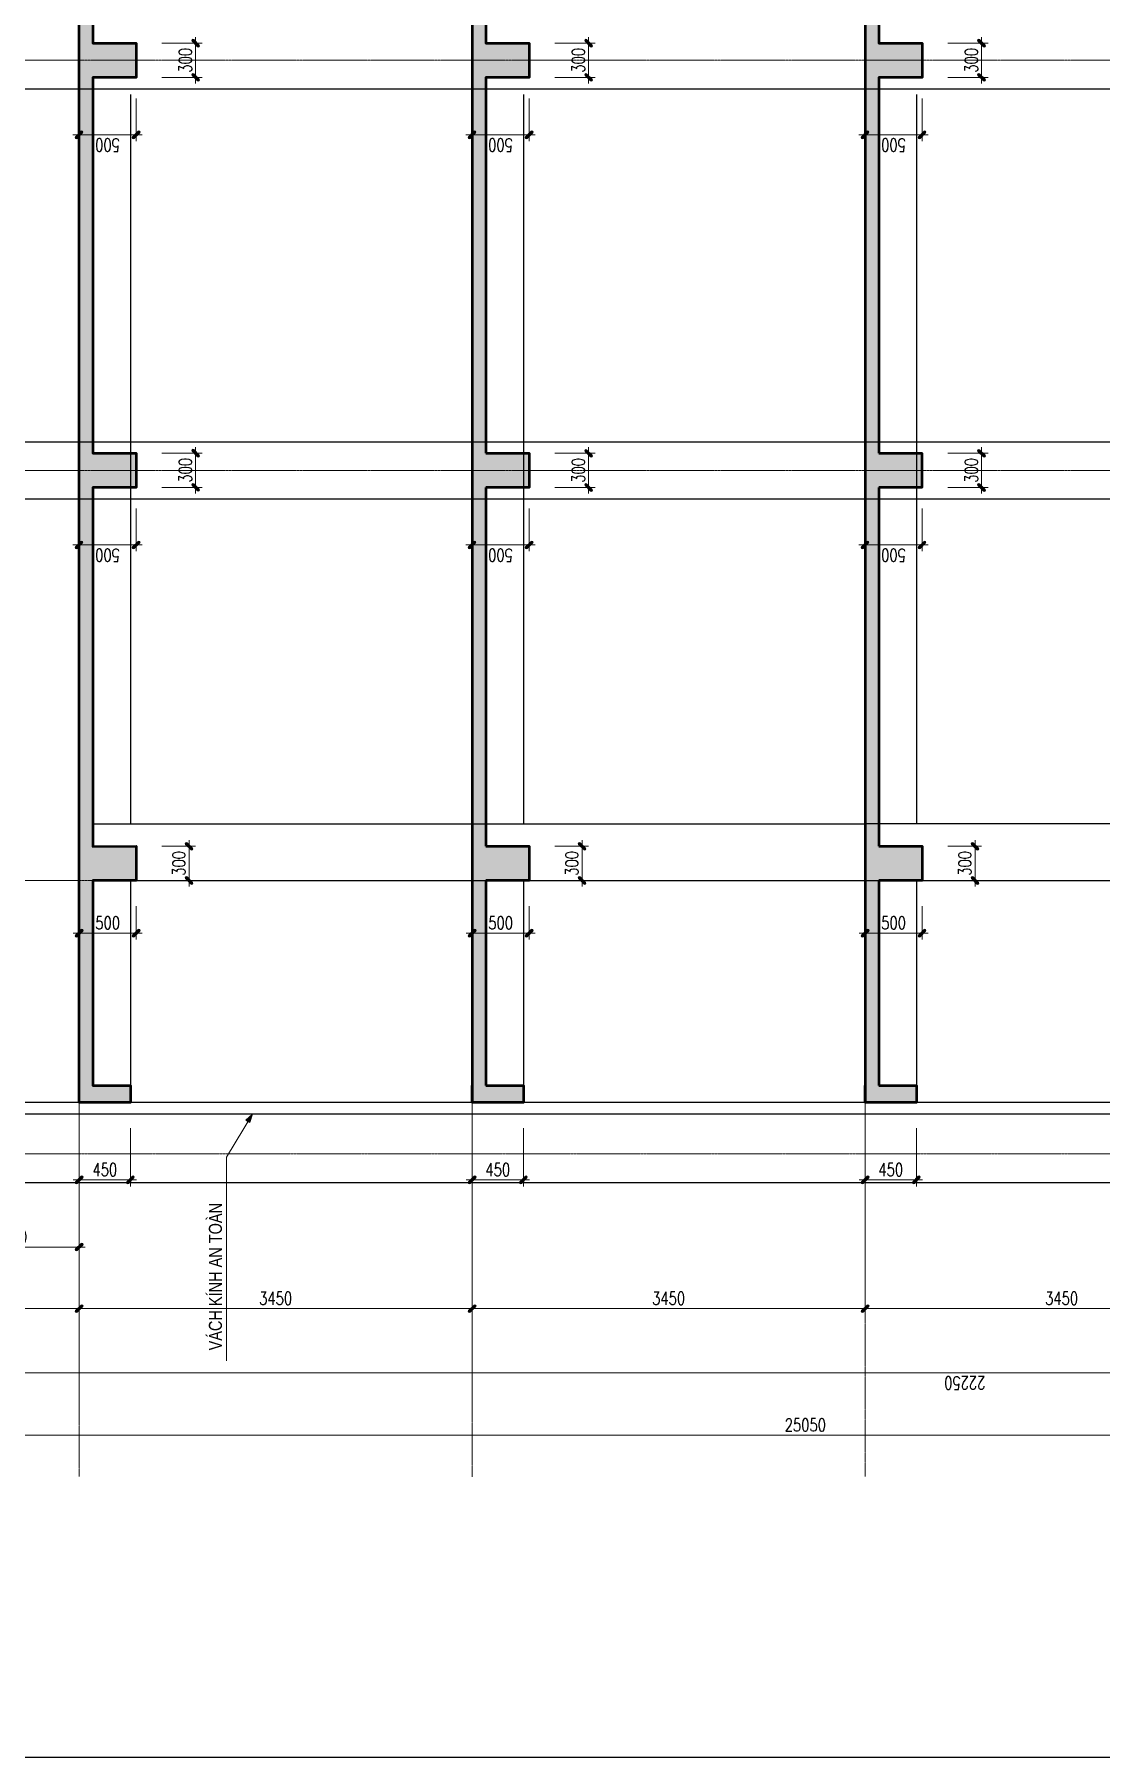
# Model space of a CAD drawing. Extents: x -165145 to 691808, y -202842 to 311040.
# Drawn here: x 54388 to 63747, y 28930 to 44057 of the extents above; entities that cross this region are included whole.
import ezdxf

# ---------------------------------------------------------------- set-up
doc = ezdxf.new("R2010")
doc.units = 0
doc.header["$LTSCALE"] = 10
doc.header["$MEASUREMENT"] = 0
for name, pattern in [('ACAD_ISO04W100', [30, 24, -3, 0, -3]), ('HIDDEN', [2.3807, 1.587, -0.7937]), ('TIM', [26.01, 10, -3, 0.01, -3, 10])]:
    doc.linetypes.add(name, pattern=pattern)
doc.layers.get('Defpoints').update_dxf_attribs({"color": 5, "linetype": 'CONTINUOUS'})
for name, color, linetype, lineweight in [('ARROWS', 1, 'CONTINUOUS', 0), ('DIM', 8, 'CONTINUOUS', 13), ('GE_KC_NETKHUAT', 9, 'HIDDEN', 20), ('netchia', 2, 'CONTINUOUS', 20), ('TEXT', 4, 'CONTINUOUS', 20), ('THAY', 147, 'CONTINUOUS', 25), ('TIM TRUC', 8, 'ACAD_ISO04W100', 5), ('TRUC', 251, 'TIM', 5), ('wall', 7, 'CONTINUOUS', 50)]:
    doc.layers.add(name, color=color, linetype=linetype, lineweight=lineweight)
doc.layers.add('KCS_BORDER', color=3, linetype='CONTINUOUS')
doc.styles.add('ROMANS', font='romans', dxfattribs={"width": 0.75, "bigfont": 'vns'})
doc.styles.add('VNCC-Arial', font='arial.ttf', dxfattribs={"width": 0.8})
doc.dimstyles.new('fit0.75', dxfattribs={"dimscale": 0.5625, "dimtxt": 200, "dimasz": 75, "dimexe": 100, "dimexo": 400, "dimgap": 0.03, "dimtad": 0, "dimdec": 0, "dimdsep": 46, "dimtxsty": 'ROMANS', "dimblk": 'alex', "dimcen": 150, "dimclrd": 8, "dimclre": 8, "dimclrt": 7, "dimaunit": 1, "dimadec": 0, "dimazin": 0, "dimtfac": 0.072, "dimtdec": 0, "dimtix": 1, "dimtmove": 2, "dimatfit": 3, "dimldrblk": 'a-01', "dimfxl": 100, "dimtvp": 0.8, "dimtolj": 1, "dimarcsym": 0})

# ---------------------------------------------------------------- blocks, each defined once
blk = doc.blocks.new('alex')
at = {"layer": 'ARROWS'}
h = blk.add_hatch(color=1, dxfattribs=at)
edge = h.paths.add_edge_path()
edge.add_line((0.4, 0.74), (-0.74, -0.4))
edge.add_ellipse((-0.57, -0.57), major_axis=(0.17, 0.17), ratio=1, start_angle=90, end_angle=270)
edge.add_line((-0.4, -0.74), (0.74, 0.4))
edge.add_ellipse((0.57, 0.57), major_axis=(0.17, 0.17), ratio=1, start_angle=270, end_angle=450)
blk.add_lwpolyline([(0.4, 0.74), (-0.74, -0.4, 1), (-0.4, -0.74), (0.74, 0.4, 1)], format="xyb", close=True, dxfattribs=at)
at = {"layer": 'netchia', "color": 2}
for p, q in [((1.27, 0), (-1.27, 0)), ((0, -1.27), (0, 1.27))]:
    blk.add_line(p, q, dxfattribs=at)
blk = doc.blocks.new('*D2744')
at = {"layer": 'Defpoints', "color": 0, "ltscale": 0.05, "transparency": 16777216}
for p in [(54723, 52039), (53811, 48589), (55212, 48589)]:
    blk.add_point(p, dxfattribs=at)
at = {"layer": 'DIM', "color": 8, "lineweight": -2, "ltscale": 0.05, "transparency": 16777216}
for p, q in [((54498, 52039), (53754, 52039)), ((53811, 51997), (53811, 48631)), ((54987, 48589), (53755, 48589))]:
    blk.add_line(p, q, dxfattribs=at)
at = {"layer": 'DIM', "color": 8, "lineweight": -2, "ltscale": 0.05, "transparency": 16777216, "xscale": 42.1875, "yscale": 42.1875, "zscale": 42.1875}
for p, rotation in [((53811, 52039), 90.00043988019083), ((53811, 48589), 270.0004398801908)]:
    blk.add_blockref('alex', p, dxfattribs=dict(at, rotation=rotation))
at = {"layer": 'DIM', "color": 7, "ltscale": 0.05, "transparency": 16777216, "insert": (53901, 50314), "char_height": 112.5, "attachment_point": 5, "rotation": 270.0004, "style": 'ROMANS'}
blk.add_mtext('\\A1;3450', dxfattribs=at)
blk = doc.blocks.new('a-01')
at = {"layer": 'ARROWS'}
blk.add_hatch(color=256, dxfattribs=at).paths.add_polyline_path([(-1.8, 0.49), (-1.8, -0.49), (0, 0)])
at = {"layer": 'netchia'}
blk.add_lwpolyline([(-1.8, 0.49), (-1.8, -0.49), (0, 0), (0, 0)], close=True, dxfattribs=at)
blk = doc.blocks.new('*D2745')
at = {"layer": 'Defpoints', "color": 0, "ltscale": 0.05, "transparency": 16777216}
for p in [(54723, 55489), (53811, 52039), (55212, 52039)]:
    blk.add_point(p, dxfattribs=at)
at = {"layer": 'DIM', "color": 8, "lineweight": -2, "ltscale": 0.05, "transparency": 16777216}
for p, q in [((54498, 55489), (53754, 55489)), ((53811, 55447), (53811, 52081)), ((54987, 52039), (53754, 52039))]:
    blk.add_line(p, q, dxfattribs=at)
at = {"layer": 'DIM', "color": 8, "lineweight": -2, "ltscale": 0.05, "transparency": 16777216, "xscale": 42.1875, "yscale": 42.1875, "zscale": 42.1875}
for p, rotation in [((53811, 55489), 90.00043988019083), ((53811, 52039), 270.0004398801908)]:
    blk.add_blockref('alex', p, dxfattribs=dict(at, rotation=rotation))
at = {"layer": 'DIM', "color": 7, "ltscale": 0.05, "transparency": 16777216, "insert": (53901, 53764), "char_height": 112.5, "attachment_point": 5, "rotation": 270.0004, "style": 'ROMANS'}
blk.add_mtext('\\A1;3450', dxfattribs=at)
blk = doc.blocks.new('*D2746')
at = {"layer": 'Defpoints', "color": 0, "ltscale": 0.05, "transparency": 16777216}
for p in [(54723, 58939), (53811, 55489), (55212, 55489)]:
    blk.add_point(p, dxfattribs=at)
at = {"layer": 'DIM', "color": 8, "lineweight": -2, "ltscale": 0.05, "transparency": 16777216}
for p, q in [((54498, 58939), (53754, 58939)), ((53811, 58897), (53811, 55531)), ((54987, 55489), (53754, 55489))]:
    blk.add_line(p, q, dxfattribs=at)
at = {"layer": 'DIM', "color": 8, "lineweight": -2, "ltscale": 0.05, "transparency": 16777216, "xscale": 42.1875, "yscale": 42.1875, "zscale": 42.1875}
for p, rotation in [((53811, 58939), 90.00043988019083), ((53811, 55489), 270.0004398801908)]:
    blk.add_blockref('alex', p, dxfattribs=dict(at, rotation=rotation))
at = {"layer": 'DIM', "color": 7, "ltscale": 0.05, "transparency": 16777216, "insert": (53901, 57214), "char_height": 112.5, "attachment_point": 5, "rotation": 270.0004, "style": 'ROMANS'}
blk.add_mtext('\\A1;3450', dxfattribs=at)
blk = doc.blocks.new('*D2747')
at = {"layer": 'Defpoints', "color": 0, "ltscale": 0.05, "transparency": 16777216}
for p in [(55519, 62289), (53811, 58939), (55631, 58939)]:
    blk.add_point(p, dxfattribs=at)
at = {"layer": 'DIM', "color": 8, "lineweight": -2, "ltscale": 0.05, "transparency": 16777216}
for p, q in [((55294, 62289), (53754, 62289)), ((53811, 62247), (53811, 58981)), ((55406, 58939), (53754, 58939))]:
    blk.add_line(p, q, dxfattribs=at)
at = {"layer": 'DIM', "color": 8, "lineweight": -2, "ltscale": 0.05, "transparency": 16777216, "xscale": 42.1875, "yscale": 42.1875, "zscale": 42.1875}
for p, rotation in [((53811, 62289), 90.00043988019083), ((53811, 58939), 270.0004398801908)]:
    blk.add_blockref('alex', p, dxfattribs=dict(at, rotation=rotation))
at = {"layer": 'DIM', "color": 7, "ltscale": 0.05, "transparency": 16777216, "insert": (53901, 60614), "char_height": 112.5, "attachment_point": 5, "rotation": 270.0004, "style": 'ROMANS'}
blk.add_mtext('\\A1;3350', dxfattribs=at)
blk = doc.blocks.new('*D2748')
at = {"layer": 'Defpoints', "color": 0, "ltscale": 0.05, "transparency": 16777216}
for p in [(54513, 65089), (52700, 40039), (54585, 40039)]:
    blk.add_point(p, dxfattribs=at)
at = {"layer": 'DIM', "color": 8, "lineweight": -2, "ltscale": 0.05, "transparency": 16777216}
for p, q in [((54288, 65089), (52644, 65089)), ((52700, 65047), (52700, 40082)), ((54360, 40039), (52644, 40039))]:
    blk.add_line(p, q, dxfattribs=at)
at = {"layer": 'DIM', "color": 8, "lineweight": -2, "ltscale": 0.05, "transparency": 16777216, "xscale": 42.1875, "yscale": 42.1875, "zscale": 42.1875}
for p, rotation in [((52700, 65089), 90.00043988019083), ((52700, 40039), 270.0004398801908)]:
    blk.add_blockref('alex', p, dxfattribs=dict(at, rotation=rotation))
at = {"layer": 'DIM', "color": 7, "ltscale": 0.05, "transparency": 16777216, "insert": (52790, 52564), "char_height": 112.5, "attachment_point": 5, "rotation": 270.0004, "style": 'ROMANS'}
blk.add_mtext('\\A1;25050', dxfattribs=at)
blk = doc.blocks.new('*D2754')
at = {"layer": 'Defpoints', "color": 0, "ltscale": 3, "transparency": 16777216}
for p in [(57562, 52039), (57107, 51539), (57569, 51539)]:
    blk.add_point(p, dxfattribs=at)
at = {"layer": 'DIM', "color": 8, "lineweight": -2, "ltscale": 3, "transparency": 16777216}
for p, q in [((57337, 52039), (57051, 52039)), ((57107, 51997), (57107, 51581)), ((57344, 51539), (57051, 51539))]:
    blk.add_line(p, q, dxfattribs=at)
at = {"layer": 'DIM', "color": 8, "lineweight": -2, "ltscale": 3, "transparency": 16777216, "xscale": 42.1875, "yscale": 42.1875, "zscale": 42.1875}
for p, rotation in [((57107, 52039), 90.00043988019083), ((57107, 51539), 270.0004398801908)]:
    blk.add_blockref('alex', p, dxfattribs=dict(at, rotation=rotation))
at = {"layer": 'DIM', "color": 7, "ltscale": 3, "transparency": 16777216, "insert": (57197, 51789), "char_height": 112.5, "attachment_point": 5, "rotation": 270.0004, "style": 'ROMANS'}
blk.add_mtext('\\A1;500', dxfattribs=at)
blk = doc.blocks.new('*D2755')
at = {"layer": 'Defpoints', "color": 0, "ltscale": 3, "transparency": 16777216}
for p in [(55619, 52039), (54941, 51589), (55619, 51589)]:
    blk.add_point(p, dxfattribs=at)
at = {"layer": 'DIM', "color": 8, "lineweight": -2, "ltscale": 3, "transparency": 16777216}
for p, q in [((55394, 52039), (54884, 52039)), ((54941, 51997), (54941, 51631)), ((55394, 51589), (54884, 51589))]:
    blk.add_line(p, q, dxfattribs=at)
at = {"layer": 'DIM', "color": 8, "lineweight": -2, "ltscale": 3, "transparency": 16777216, "xscale": 42.1875, "yscale": 42.1875, "zscale": 42.1875}
for p, rotation in [((54941, 52039), 90.00043988019083), ((54941, 51589), 270.0004398801908)]:
    blk.add_blockref('alex', p, dxfattribs=dict(at, rotation=rotation))
at = {"layer": 'DIM', "color": 7, "ltscale": 3, "transparency": 16777216, "insert": (55031, 51814), "char_height": 112.5, "attachment_point": 5, "rotation": 270.0004, "style": 'ROMANS'}
blk.add_mtext('\\A1;450', dxfattribs=at)
blk = doc.blocks.new('*D2758')
at = {"layer": 'Defpoints', "color": 0, "ltscale": 3, "transparency": 16777216}
for p in [(57562, 55489), (57107, 54989), (57569, 54989)]:
    blk.add_point(p, dxfattribs=at)
at = {"layer": 'DIM', "color": 8, "lineweight": -2, "ltscale": 3, "transparency": 16777216}
for p, q in [((57337, 55489), (57051, 55489)), ((57107, 55447), (57107, 55031)), ((57344, 54989), (57051, 54989))]:
    blk.add_line(p, q, dxfattribs=at)
at = {"layer": 'DIM', "color": 8, "lineweight": -2, "ltscale": 3, "transparency": 16777216, "xscale": 42.1875, "yscale": 42.1875, "zscale": 42.1875}
for p, rotation in [((57107, 55489), 90.00043988019083), ((57107, 54989), 270.0004398801908)]:
    blk.add_blockref('alex', p, dxfattribs=dict(at, rotation=rotation))
at = {"layer": 'DIM', "color": 7, "ltscale": 3, "transparency": 16777216, "insert": (57197, 55239), "char_height": 112.5, "attachment_point": 5, "rotation": 270.0004, "style": 'ROMANS'}
blk.add_mtext('\\A1;500', dxfattribs=at)
blk = doc.blocks.new('*D2759')
at = {"layer": 'Defpoints', "color": 0, "ltscale": 3, "transparency": 16777216}
for p in [(55619, 55489), (54941, 55039), (55619, 55039)]:
    blk.add_point(p, dxfattribs=at)
at = {"layer": 'DIM', "color": 8, "lineweight": -2, "ltscale": 3, "transparency": 16777216}
for p, q in [((55394, 55489), (54884, 55489)), ((54941, 55447), (54941, 55081)), ((55394, 55039), (54884, 55039))]:
    blk.add_line(p, q, dxfattribs=at)
at = {"layer": 'DIM', "color": 8, "lineweight": -2, "ltscale": 3, "transparency": 16777216, "xscale": 42.1875, "yscale": 42.1875, "zscale": 42.1875}
for p, rotation in [((54941, 55489), 90.00043988019083), ((54941, 55039), 270.0004398801908)]:
    blk.add_blockref('alex', p, dxfattribs=dict(at, rotation=rotation))
at = {"layer": 'DIM', "color": 7, "ltscale": 3, "transparency": 16777216, "insert": (55031, 55264), "char_height": 112.5, "attachment_point": 5, "rotation": 270.0004, "style": 'ROMANS'}
blk.add_mtext('\\A1;450', dxfattribs=at)
blk = doc.blocks.new('*D2762')
at = {"layer": 'Defpoints', "color": 0, "ltscale": 3, "transparency": 16777216}
for p in [(57562, 58939), (57107, 58439), (57569, 58439)]:
    blk.add_point(p, dxfattribs=at)
at = {"layer": 'DIM', "color": 8, "lineweight": -2, "ltscale": 3, "transparency": 16777216}
for p, q in [((57337, 58939), (57051, 58939)), ((57107, 58897), (57107, 58481)), ((57344, 58439), (57051, 58439))]:
    blk.add_line(p, q, dxfattribs=at)
at = {"layer": 'DIM', "color": 8, "lineweight": -2, "ltscale": 3, "transparency": 16777216, "xscale": 42.1875, "yscale": 42.1875, "zscale": 42.1875}
for p, rotation in [((57107, 58939), 90.00043988019083), ((57107, 58439), 270.0004398801908)]:
    blk.add_blockref('alex', p, dxfattribs=dict(at, rotation=rotation))
at = {"layer": 'DIM', "color": 7, "ltscale": 3, "transparency": 16777216, "insert": (57197, 58689), "char_height": 112.5, "attachment_point": 5, "rotation": 270.0004, "style": 'ROMANS'}
blk.add_mtext('\\A1;500', dxfattribs=at)
blk = doc.blocks.new('*D2763')
at = {"layer": 'Defpoints', "color": 0, "ltscale": 3, "transparency": 16777216}
for p in [(55619, 58939), (54941, 58489), (55619, 58489)]:
    blk.add_point(p, dxfattribs=at)
at = {"layer": 'DIM', "color": 8, "lineweight": -2, "ltscale": 3, "transparency": 16777216}
for p, q in [((55394, 58939), (54884, 58939)), ((54941, 58897), (54941, 58531)), ((55394, 58489), (54884, 58489))]:
    blk.add_line(p, q, dxfattribs=at)
at = {"layer": 'DIM', "color": 8, "lineweight": -2, "ltscale": 3, "transparency": 16777216, "xscale": 42.1875, "yscale": 42.1875, "zscale": 42.1875}
for p, rotation in [((54941, 58939), 90.00043988019083), ((54941, 58489), 270.0004398801908)]:
    blk.add_blockref('alex', p, dxfattribs=dict(at, rotation=rotation))
at = {"layer": 'DIM', "color": 7, "ltscale": 3, "transparency": 16777216, "insert": (55031, 58714), "char_height": 112.5, "attachment_point": 5, "rotation": 270.0004, "style": 'ROMANS'}
blk.add_mtext('\\A1;450', dxfattribs=at)
blk = doc.blocks.new('*D2785')
at = {"layer": 'Defpoints', "color": 0, "ltscale": 3, "transparency": 16777216}
for p in [(55619, 60139), (54351, 58939), (55619, 58939)]:
    blk.add_point(p, dxfattribs=at)
at = {"layer": 'DIM', "color": 8, "lineweight": -2, "ltscale": 3, "transparency": 16777216}
for p, q in [((55394, 60139), (54295, 60139)), ((54351, 60097), (54351, 58981)), ((55394, 58939), (54295, 58939))]:
    blk.add_line(p, q, dxfattribs=at)
at = {"layer": 'DIM', "color": 8, "lineweight": -2, "ltscale": 3, "transparency": 16777216, "xscale": 42.1875, "yscale": 42.1875, "zscale": 42.1875}
for p, rotation in [((54351, 60139), 90.00043988019083), ((54351, 58939), 270.0004398801908)]:
    blk.add_blockref('alex', p, dxfattribs=dict(at, rotation=rotation))
at = {"layer": 'DIM', "color": 7, "ltscale": 3, "transparency": 16777216, "insert": (54441, 59539), "char_height": 112.5, "attachment_point": 5, "rotation": 270.0004, "style": 'ROMANS'}
blk.add_mtext('\\A1;1200', dxfattribs=at)
blk = doc.blocks.new('*D2805')
at = {"layer": 'Defpoints', "color": 0, "transparency": 16777216}
for p in [(53248, 62289), (53420, 62289), (54925, 40040)]:
    blk.add_point(p, dxfattribs=at)
at = {"layer": 'DIM', "color": 8, "lineweight": -2, "transparency": 16777216}
for p, q in [((53195, 62289), (53192, 62289)), ((53248, 40082), (53248, 62247)), ((54700, 40040), (53192, 40040))]:
    blk.add_line(p, q, dxfattribs=at)
at = {"layer": 'DIM', "color": 8, "lineweight": -2, "transparency": 16777216, "xscale": 42.1875, "yscale": 42.1875, "zscale": 42.1875}
for p, rotation in [((53248, 62289), 90), ((53248, 40040), 270)]:
    blk.add_blockref('alex', p, dxfattribs=dict(at, rotation=rotation))
at = {"layer": 'DIM', "color": 7, "transparency": 16777216, "insert": (53158, 51164), "char_height": 112.5, "attachment_point": 5, "rotation": 90, "style": 'ROMANS'}
blk.add_mtext('\\A1;22250', dxfattribs=at)
blk = doc.blocks.new('*D2816')
at = {"layer": 'Defpoints', "color": 0, "transparency": 16777216}
for p in [(57569, 51539), (57869, 51539), (57569, 51074)]:
    blk.add_point(p, dxfattribs=at)
at = {"layer": 'DIM', "color": 8, "lineweight": -2, "transparency": 16777216}
for p, q in [((57569, 51314), (57569, 51017)), ((57869, 51314), (57869, 51017)), ((57827, 51074), (57611, 51074))]:
    blk.add_line(p, q, dxfattribs=at)
at = {"layer": 'DIM', "color": 8, "lineweight": -2, "transparency": 16777216, "xscale": 42.1875, "yscale": 42.1875, "zscale": 42.1875, "rotation": 180}
blk.add_blockref('alex', (57569, 51074), dxfattribs=at)
at = {"layer": 'DIM', "color": 8, "lineweight": -2, "transparency": 16777216, "xscale": 42.1875, "yscale": 42.1875, "zscale": 42.1875}
blk.add_blockref('alex', (57869, 51074), dxfattribs=at)
at = {"layer": 'DIM', "color": 7, "transparency": 16777216, "insert": (57719, 51164), "char_height": 112.5, "attachment_point": 5, "style": 'ROMANS'}
blk.add_mtext('\\A1;300', dxfattribs=at)
blk = doc.blocks.new('*D2822')
at = {"layer": 'Defpoints', "color": 0, "transparency": 16777216}
for p in [(57569, 54989), (57869, 54989), (57569, 54524)]:
    blk.add_point(p, dxfattribs=at)
at = {"layer": 'DIM', "color": 8, "lineweight": -2, "transparency": 16777216}
for p, q in [((57569, 54764), (57569, 54467)), ((57869, 54764), (57869, 54467)), ((57827, 54524), (57611, 54524))]:
    blk.add_line(p, q, dxfattribs=at)
at = {"layer": 'DIM', "color": 8, "lineweight": -2, "transparency": 16777216, "xscale": 42.1875, "yscale": 42.1875, "zscale": 42.1875, "rotation": 180}
blk.add_blockref('alex', (57569, 54524), dxfattribs=at)
at = {"layer": 'DIM', "color": 8, "lineweight": -2, "transparency": 16777216, "xscale": 42.1875, "yscale": 42.1875, "zscale": 42.1875}
blk.add_blockref('alex', (57869, 54524), dxfattribs=at)
at = {"layer": 'DIM', "color": 7, "transparency": 16777216, "insert": (57719, 54614), "char_height": 112.5, "attachment_point": 5, "style": 'ROMANS'}
blk.add_mtext('\\A1;300', dxfattribs=at)
blk = doc.blocks.new('*D2823')
at = {"layer": 'Defpoints', "color": 0, "transparency": 16777216}
for p in [(57569, 58439), (57869, 58439), (57569, 57974)]:
    blk.add_point(p, dxfattribs=at)
at = {"layer": 'DIM', "color": 8, "lineweight": -2, "transparency": 16777216}
for p, q in [((57569, 58214), (57569, 57917)), ((57869, 58214), (57869, 57917)), ((57827, 57974), (57611, 57974))]:
    blk.add_line(p, q, dxfattribs=at)
at = {"layer": 'DIM', "color": 8, "lineweight": -2, "transparency": 16777216, "xscale": 42.1875, "yscale": 42.1875, "zscale": 42.1875, "rotation": 180}
blk.add_blockref('alex', (57569, 57974), dxfattribs=at)
at = {"layer": 'DIM', "color": 8, "lineweight": -2, "transparency": 16777216, "xscale": 42.1875, "yscale": 42.1875, "zscale": 42.1875}
blk.add_blockref('alex', (57869, 57974), dxfattribs=at)
at = {"layer": 'DIM', "color": 7, "transparency": 16777216, "insert": (57719, 58064), "char_height": 112.5, "attachment_point": 5, "style": 'ROMANS'}
blk.add_mtext('\\A1;300', dxfattribs=at)
blk = doc.blocks.new('*D2849')
at = {"layer": 'Defpoints', "color": 0, "transparency": 16777216}
for p in [(64619, 51539), (64919, 51539), (64619, 51017)]:
    blk.add_point(p, dxfattribs=at)
at = {"layer": 'DIM', "color": 8, "lineweight": -2, "transparency": 16777216}
for p, q in [((64619, 51314), (64619, 50960)), ((64919, 51314), (64919, 50960)), ((64877, 51017), (64661, 51017))]:
    blk.add_line(p, q, dxfattribs=at)
at = {"layer": 'DIM', "color": 8, "lineweight": -2, "transparency": 16777216, "xscale": 42.1875, "yscale": 42.1875, "zscale": 42.1875, "rotation": 180}
blk.add_blockref('alex', (64619, 51017), dxfattribs=at)
at = {"layer": 'DIM', "color": 8, "lineweight": -2, "transparency": 16777216, "xscale": 42.1875, "yscale": 42.1875, "zscale": 42.1875}
blk.add_blockref('alex', (64919, 51017), dxfattribs=at)
at = {"layer": 'DIM', "color": 7, "transparency": 16777216, "insert": (64769, 51107), "char_height": 112.5, "attachment_point": 5, "style": 'ROMANS'}
blk.add_mtext('\\A1;300', dxfattribs=at)
blk = doc.blocks.new('*D2850')
at = {"layer": 'Defpoints', "color": 0, "transparency": 16777216}
for p in [(64115, 52040), (64659, 52040), (64659, 51539)]:
    blk.add_point(p, dxfattribs=at)
at = {"layer": 'DIM', "color": 8, "lineweight": -2, "transparency": 16777216}
for p, q in [((64434, 52040), (64058, 52040)), ((64115, 51582), (64115, 51998)), ((64434, 51539), (64058, 51539))]:
    blk.add_line(p, q, dxfattribs=at)
at = {"layer": 'DIM', "color": 8, "lineweight": -2, "transparency": 16777216, "xscale": 42.1875, "yscale": 42.1875, "zscale": 42.1875}
for p, rotation in [((64115, 52040), 90), ((64115, 51539), 270)]:
    blk.add_blockref('alex', p, dxfattribs=dict(at, rotation=rotation))
at = {"layer": 'DIM', "color": 7, "transparency": 16777216, "insert": (64025, 51790), "char_height": 112.5, "attachment_point": 5, "rotation": 90, "style": 'ROMANS'}
blk.add_mtext('\\A1;500', dxfattribs=at)
blk = doc.blocks.new('*D2851')
at = {"layer": 'Defpoints', "color": 0, "transparency": 16777216}
for p in [(64619, 54989), (64919, 54989), (64619, 54467)]:
    blk.add_point(p, dxfattribs=at)
at = {"layer": 'DIM', "color": 8, "lineweight": -2, "transparency": 16777216}
for p, q in [((64619, 54764), (64619, 54410)), ((64919, 54764), (64919, 54410)), ((64877, 54467), (64661, 54467))]:
    blk.add_line(p, q, dxfattribs=at)
at = {"layer": 'DIM', "color": 8, "lineweight": -2, "transparency": 16777216, "xscale": 42.1875, "yscale": 42.1875, "zscale": 42.1875, "rotation": 180}
blk.add_blockref('alex', (64619, 54467), dxfattribs=at)
at = {"layer": 'DIM', "color": 8, "lineweight": -2, "transparency": 16777216, "xscale": 42.1875, "yscale": 42.1875, "zscale": 42.1875}
blk.add_blockref('alex', (64919, 54467), dxfattribs=at)
at = {"layer": 'DIM', "color": 7, "transparency": 16777216, "insert": (64769, 54557), "char_height": 112.5, "attachment_point": 5, "style": 'ROMANS'}
blk.add_mtext('\\A1;300', dxfattribs=at)
blk = doc.blocks.new('*D2852')
at = {"layer": 'Defpoints', "color": 0, "transparency": 16777216}
for p in [(64115, 55490), (64659, 55490), (64659, 54989)]:
    blk.add_point(p, dxfattribs=at)
at = {"layer": 'DIM', "color": 8, "lineweight": -2, "transparency": 16777216}
for p, q in [((64434, 55490), (64058, 55490)), ((64115, 55032), (64115, 55448)), ((64434, 54989), (64058, 54989))]:
    blk.add_line(p, q, dxfattribs=at)
at = {"layer": 'DIM', "color": 8, "lineweight": -2, "transparency": 16777216, "xscale": 42.1875, "yscale": 42.1875, "zscale": 42.1875}
for p, rotation in [((64115, 55490), 90), ((64115, 54989), 270)]:
    blk.add_blockref('alex', p, dxfattribs=dict(at, rotation=rotation))
at = {"layer": 'DIM', "color": 7, "transparency": 16777216, "insert": (64025, 55240), "char_height": 112.5, "attachment_point": 5, "rotation": 90, "style": 'ROMANS'}
blk.add_mtext('\\A1;500', dxfattribs=at)
blk = doc.blocks.new('*D2853')
at = {"layer": 'Defpoints', "color": 0, "transparency": 16777216}
for p in [(64619, 58439), (64919, 58439), (64619, 57917)]:
    blk.add_point(p, dxfattribs=at)
at = {"layer": 'DIM', "color": 8, "lineweight": -2, "transparency": 16777216}
for p, q in [((64619, 58214), (64619, 57860)), ((64919, 58214), (64919, 57860)), ((64877, 57917), (64661, 57917))]:
    blk.add_line(p, q, dxfattribs=at)
at = {"layer": 'DIM', "color": 8, "lineweight": -2, "transparency": 16777216, "xscale": 42.1875, "yscale": 42.1875, "zscale": 42.1875, "rotation": 180}
blk.add_blockref('alex', (64619, 57917), dxfattribs=at)
at = {"layer": 'DIM', "color": 8, "lineweight": -2, "transparency": 16777216, "xscale": 42.1875, "yscale": 42.1875, "zscale": 42.1875}
blk.add_blockref('alex', (64919, 57917), dxfattribs=at)
at = {"layer": 'DIM', "color": 7, "transparency": 16777216, "insert": (64769, 58007), "char_height": 112.5, "attachment_point": 5, "style": 'ROMANS'}
blk.add_mtext('\\A1;300', dxfattribs=at)
blk = doc.blocks.new('*D2854')
at = {"layer": 'Defpoints', "color": 0, "transparency": 16777216}
for p in [(64115, 58940), (64659, 58940), (64659, 58439)]:
    blk.add_point(p, dxfattribs=at)
at = {"layer": 'DIM', "color": 8, "lineweight": -2, "transparency": 16777216}
for p, q in [((64434, 58940), (64059, 58940)), ((64115, 58482), (64115, 58898)), ((64434, 58439), (64059, 58439))]:
    blk.add_line(p, q, dxfattribs=at)
at = {"layer": 'DIM', "color": 8, "lineweight": -2, "transparency": 16777216, "xscale": 42.1875, "yscale": 42.1875, "zscale": 42.1875}
for p, rotation in [((64115, 58940), 90), ((64115, 58439), 270)]:
    blk.add_blockref('alex', p, dxfattribs=dict(at, rotation=rotation))
at = {"layer": 'DIM', "color": 7, "transparency": 16777216, "insert": (64025, 58690), "char_height": 112.5, "attachment_point": 5, "rotation": 90, "style": 'ROMANS'}
blk.add_mtext('\\A1;500', dxfattribs=at)
blk = doc.blocks.new('*D2863')
at = {"layer": 'Defpoints', "color": 0, "transparency": 16777216}
for p in [(61019, 51539), (61319, 51539), (61019, 51017)]:
    blk.add_point(p, dxfattribs=at)
at = {"layer": 'DIM', "color": 8, "lineweight": -2, "transparency": 16777216}
for p, q in [((61019, 51314), (61019, 50960)), ((61319, 51314), (61319, 50960)), ((61277, 51017), (61062, 51017))]:
    blk.add_line(p, q, dxfattribs=at)
at = {"layer": 'DIM', "color": 8, "lineweight": -2, "transparency": 16777216, "xscale": 42.1875, "yscale": 42.1875, "zscale": 42.1875, "rotation": 180}
blk.add_blockref('alex', (61019, 51017), dxfattribs=at)
at = {"layer": 'DIM', "color": 8, "lineweight": -2, "transparency": 16777216, "xscale": 42.1875, "yscale": 42.1875, "zscale": 42.1875}
blk.add_blockref('alex', (61319, 51017), dxfattribs=at)
at = {"layer": 'DIM', "color": 7, "transparency": 16777216, "insert": (61169, 51107), "char_height": 112.5, "attachment_point": 5, "style": 'ROMANS'}
blk.add_mtext('\\A1;300', dxfattribs=at)
blk = doc.blocks.new('*D2864')
at = {"layer": 'Defpoints', "color": 0, "transparency": 16777216}
for p in [(60515, 52040), (61059, 52040), (61059, 51539)]:
    blk.add_point(p, dxfattribs=at)
at = {"layer": 'DIM', "color": 8, "lineweight": -2, "transparency": 16777216}
for p, q in [((60834, 52040), (60459, 52040)), ((60515, 51582), (60515, 51998)), ((60834, 51539), (60459, 51539))]:
    blk.add_line(p, q, dxfattribs=at)
at = {"layer": 'DIM', "color": 8, "lineweight": -2, "transparency": 16777216, "xscale": 42.1875, "yscale": 42.1875, "zscale": 42.1875}
for p, rotation in [((60515, 52040), 90), ((60515, 51539), 270)]:
    blk.add_blockref('alex', p, dxfattribs=dict(at, rotation=rotation))
at = {"layer": 'DIM', "color": 7, "transparency": 16777216, "insert": (60425, 51790), "char_height": 112.5, "attachment_point": 5, "rotation": 90, "style": 'ROMANS'}
blk.add_mtext('\\A1;500', dxfattribs=at)
blk = doc.blocks.new('*D2865')
at = {"layer": 'Defpoints', "color": 0, "transparency": 16777216}
for p in [(61019, 54989), (61319, 54989), (61019, 54467)]:
    blk.add_point(p, dxfattribs=at)
at = {"layer": 'DIM', "color": 8, "lineweight": -2, "transparency": 16777216}
for p, q in [((61019, 54764), (61019, 54410)), ((61319, 54764), (61319, 54410)), ((61277, 54467), (61062, 54467))]:
    blk.add_line(p, q, dxfattribs=at)
at = {"layer": 'DIM', "color": 8, "lineweight": -2, "transparency": 16777216, "xscale": 42.1875, "yscale": 42.1875, "zscale": 42.1875, "rotation": 180}
blk.add_blockref('alex', (61019, 54467), dxfattribs=at)
at = {"layer": 'DIM', "color": 8, "lineweight": -2, "transparency": 16777216, "xscale": 42.1875, "yscale": 42.1875, "zscale": 42.1875}
blk.add_blockref('alex', (61319, 54467), dxfattribs=at)
at = {"layer": 'DIM', "color": 7, "transparency": 16777216, "insert": (61169, 54557), "char_height": 112.5, "attachment_point": 5, "style": 'ROMANS'}
blk.add_mtext('\\A1;300', dxfattribs=at)
blk = doc.blocks.new('*D2866')
at = {"layer": 'Defpoints', "color": 0, "transparency": 16777216}
for p in [(60515, 55490), (61059, 55490), (61059, 54989)]:
    blk.add_point(p, dxfattribs=at)
at = {"layer": 'DIM', "color": 8, "lineweight": -2, "transparency": 16777216}
for p, q in [((60834, 55490), (60459, 55490)), ((60515, 55032), (60515, 55448)), ((60834, 54989), (60459, 54989))]:
    blk.add_line(p, q, dxfattribs=at)
at = {"layer": 'DIM', "color": 8, "lineweight": -2, "transparency": 16777216, "xscale": 42.1875, "yscale": 42.1875, "zscale": 42.1875}
for p, rotation in [((60515, 55490), 90), ((60515, 54989), 270)]:
    blk.add_blockref('alex', p, dxfattribs=dict(at, rotation=rotation))
at = {"layer": 'DIM', "color": 7, "transparency": 16777216, "insert": (60425, 55240), "char_height": 112.5, "attachment_point": 5, "rotation": 90, "style": 'ROMANS'}
blk.add_mtext('\\A1;500', dxfattribs=at)
blk = doc.blocks.new('*D2867')
at = {"layer": 'Defpoints', "color": 0, "transparency": 16777216}
for p in [(61020, 58439), (61320, 58439), (61020, 57917)]:
    blk.add_point(p, dxfattribs=at)
at = {"layer": 'DIM', "color": 8, "lineweight": -2, "transparency": 16777216}
for p, q in [((61020, 58214), (61020, 57860)), ((61320, 58214), (61320, 57860)), ((61277, 57917), (61062, 57917))]:
    blk.add_line(p, q, dxfattribs=at)
at = {"layer": 'DIM', "color": 8, "lineweight": -2, "transparency": 16777216, "xscale": 42.1875, "yscale": 42.1875, "zscale": 42.1875, "rotation": 180}
blk.add_blockref('alex', (61020, 57917), dxfattribs=at)
at = {"layer": 'DIM', "color": 8, "lineweight": -2, "transparency": 16777216, "xscale": 42.1875, "yscale": 42.1875, "zscale": 42.1875}
blk.add_blockref('alex', (61320, 57917), dxfattribs=at)
at = {"layer": 'DIM', "color": 7, "transparency": 16777216, "insert": (61170, 58007), "char_height": 112.5, "attachment_point": 5, "style": 'ROMANS'}
blk.add_mtext('\\A1;300', dxfattribs=at)
blk = doc.blocks.new('*D2868')
at = {"layer": 'Defpoints', "color": 0, "transparency": 16777216}
for p in [(60515, 58940), (61059, 58940), (61059, 58439)]:
    blk.add_point(p, dxfattribs=at)
at = {"layer": 'DIM', "color": 8, "lineweight": -2, "transparency": 16777216}
for p, q in [((60834, 58940), (60459, 58940)), ((60515, 58482), (60515, 58898)), ((60834, 58439), (60459, 58439))]:
    blk.add_line(p, q, dxfattribs=at)
at = {"layer": 'DIM', "color": 8, "lineweight": -2, "transparency": 16777216, "xscale": 42.1875, "yscale": 42.1875, "zscale": 42.1875}
for p, rotation in [((60515, 58940), 90), ((60515, 58439), 270)]:
    blk.add_blockref('alex', p, dxfattribs=dict(at, rotation=rotation))
at = {"layer": 'DIM', "color": 7, "transparency": 16777216, "insert": (60425, 58690), "char_height": 112.5, "attachment_point": 5, "rotation": 90, "style": 'ROMANS'}
blk.add_mtext('\\A1;500', dxfattribs=at)
blk = doc.blocks.new('A$C1e1774cd')
at = {"layer": 'wall', "true_color": 0x79c3b8}
h = blk.add_hatch(dxfattribs=at)
h.set_pattern_fill('BT-01', color=123, scale=20, pattern_type=2)
h.set_pattern_definition([(50, (17468.87, 11417.71), (143.452, -12.5504), [15, -165]), (355, (17468.87, 11417.71), (-27.7503, 150.4384), [12, -132]), (100.4514, (17480.82, 11416.66), (115.7019, 137.8879), [12.748, -140.2284]), (46.1842, (17468.87, 11457.7), (213.4482, -33.1038), [22.5, -247.5]), (96.6356, (17486.66, 11454.95), (186.9325, 194.8236), [19.122, -210.3426]), (351.1842, (17468.87, 11457.7), (186.9324, 194.8237), [18, -198]), (21, (17488.87, 11447.71), (119.3814, -80.5238), [15, -165]), (326, (17488.87, 11447.71), (48.6631, 145.03), [12, -132]), (71.4514, (17498.82, 11441), (168.0445, 64.5061), [12.748, -140.2284]), (37.5, (17468.87, 11417.71), (2.43197, 66.57877), [0, -130.4, 0, -134, 0, -132.5]), (7.5, (17468.87, 11417.71), (52.6139, 78.88234), [0, -76.4, 0, -127.4, 0, -50.5]), (327.5, (17424.27, 11417.71), (106.76449, -4.51097), [0, -50, 0, -156, 0, -207]), (317.5, (17404.27, 11417.71), (116.63723, 20.021), [0, -65, 0, -103.6, 0, -147]), (45, (17468.87, 11417.71), (-60.10408, 60.10408), []), (45, (17468.87, 11442.21), (-60.10408, 60.10408), [])])
edge = h.paths.add_edge_path()
edge.add_line((699.9, 20099.7), (15319.8, 20099.8))
edge.add_line((15319.8, 20099.8), (15319.8, 19649.8))
edge.add_line((15319.8, 19649.8), (15099.8, 19649.8))
edge.add_line((15099.8, 19649.8), (15099.8, 19979.8))
edge.add_line((15099.8, 19979.8), (13699.8, 19980.4))
edge.add_line((13699.8, 19980.4), (13699.8, 19600.4))
edge.add_line((13699.8, 19600.4), (13399.8, 19600.4))
edge.add_line((13399.8, 19600.4), (13399.8, 19980.4))
edge.add_line((13399.8, 19980.4), (10000.2, 19979.7))
edge.add_line((10000.2, 19979.7), (10000.2, 19599.8))
edge.add_line((10000.2, 19599.8), (9700.2, 19599.8))
edge.add_line((9700.2, 19599.8), (9700.2, 19979.8))
edge.add_line((9700.2, 19979.8), (6400.6, 19979.7))
edge.add_line((6400.6, 19979.7), (6400.7, 19600.1))
edge.add_line((6400.7, 19600.1), (6100.7, 19600.1))
edge.add_line((6100.7, 19600.1), (6100.6, 19979.7))
edge.add_line((6100.6, 19979.7), (2949.8, 19979.7))
edge.add_line((2949.8, 19979.7), (2949.9, 19599.7))
edge.add_line((2949.9, 19599.7), (2649.8, 19599.7))
edge.add_line((2649.8, 19599.7), (2649.8, 19979.7))
edge.add_line((2649.8, 19979.7), (849.9, 19979.7))
edge.add_line((849.9, 19979.7), (849.9, 19649.7))
edge.add_line((849.9, 19649.7), (699.9, 19649.7))
edge.add_line((699.9, 19649.7), (699.9, 20099.7))
edge.add_line((699.9, 20099.7), (849.9, 20099.7))
h = blk.add_hatch(dxfattribs=at)
h.set_pattern_fill('BT-01', color=123, scale=20, pattern_type=2)
h.set_pattern_definition([(50, (17468.74, 7967.71), (143.452, -12.5504), [15, -165]), (355, (17468.74, 7967.71), (-27.7503, 150.4384), [12, -132]), (100.4514, (17480.7, 7966.66), (115.7019, 137.8879), [12.748, -140.2284]), (46.1842, (17468.74, 8007.7), (213.4482, -33.1038), [22.5, -247.5]), (96.6356, (17486.53, 8004.95), (186.9325, 194.8236), [19.122, -210.3426]), (351.1842, (17468.74, 8007.7), (186.9324, 194.8237), [18, -198]), (21, (17488.74, 7997.71), (119.3814, -80.5238), [15, -165]), (326, (17488.74, 7997.71), (48.6631, 145.03), [12, -132]), (71.4514, (17498.7, 7991), (168.0445, 64.5061), [12.748, -140.2284]), (37.5, (17468.745, 7967.71), (2.43197, 66.57877), [0, -130.4, 0, -134, 0, -132.5]), (7.5, (17468.745, 7967.71), (52.6139, 78.88234), [0, -76.4, 0, -127.4, 0, -50.5]), (327.5, (17424.145, 7967.71), (106.76449, -4.51097), [0, -50, 0, -156, 0, -207]), (317.5, (17404.145, 7967.71), (116.63723, 20.021), [0, -65, 0, -103.6, 0, -147]), (45, (17468.745, 7967.71), (-60.10408, 60.10408), []), (45, (17468.745, 7992.21), (-60.10408, 60.10408), [])])
h.paths.add_polyline_path([(699.8, 16649.7), (15319.7, 16649.8), (15319.7, 16199.8), (15099.7, 16199.8), (15099.7, 16529.8), (13699.7, 16530.4), (13699.7, 16150.4), (13399.7, 16150.4), (13399.7, 16530.4), (10000.1, 16529.7), (10000.1, 16149.8), (9700.1, 16149.8), (9700.1, 16529.8), (6400.5, 16529.7), (6400.5, 16150.1), (6100.5, 16150.1), (6100.5, 16529.7), (2949.7, 16529.7), (2949.7, 16149.7), (2649.7, 16149.7), (2649.7, 16529.7), (849.8, 16529.7), (849.8, 16199.7), (699.8, 16199.7)])
h = blk.add_hatch(dxfattribs=at)
h.set_pattern_fill('BT-01', color=123, scale=20, pattern_type=2)
h.set_pattern_definition([(50, (17468.74, 4517.71), (143.452, -12.5504), [15, -165]), (355, (17468.74, 4517.71), (-27.7503, 150.4384), [12, -132]), (100.4514, (17480.7, 4516.66), (115.7019, 137.8879), [12.748, -140.2284]), (46.1842, (17468.74, 4557.7), (213.4482, -33.1038), [22.5, -247.5]), (96.6356, (17486.53, 4554.95), (186.9325, 194.8236), [19.122, -210.3426]), (351.1842, (17468.74, 4557.7), (186.9324, 194.8237), [18, -198]), (21, (17488.74, 4547.71), (119.3814, -80.5238), [15, -165]), (326, (17488.74, 4547.71), (48.6631, 145.03), [12, -132]), (71.4514, (17498.7, 4541), (168.0445, 64.5061), [12.748, -140.2284]), (37.5, (17468.745, 4517.71), (2.43197, 66.57877), [0, -130.4, 0, -134, 0, -132.5]), (7.5, (17468.745, 4517.71), (52.6139, 78.88234), [0, -76.4, 0, -127.4, 0, -50.5]), (327.5, (17424.145, 4517.71), (106.76449, -4.51097), [0, -50, 0, -156, 0, -207]), (317.5, (17404.145, 4517.71), (116.63723, 20.021), [0, -65, 0, -103.6, 0, -147]), (45, (17468.745, 4517.71), (-60.10408, 60.10408), []), (45, (17468.745, 4542.21), (-60.10408, 60.10408), [])])
h.paths.add_polyline_path([(699.8, 13199.7), (15319.7, 13199.8), (15319.7, 12749.8), (15099.7, 12749.8), (15099.7, 13079.8), (13699.7, 13080.4), (13699.7, 12700.4), (13399.7, 12700.4), (13399.7, 13080.4), (10000.1, 13079.7), (10000.1, 12699.8), (9700.1, 12699.8), (9700.1, 13079.8), (6400.5, 13079.7), (6400.5, 12700.1), (6100.5, 12700.1), (6100.5, 13079.7), (2949.7, 13079.7), (2949.7, 12699.7), (2649.7, 12699.7), (2649.7, 13079.7), (849.8, 13079.7), (849.8, 12749.7), (699.8, 12749.7)])
at = {"layer": 'KCS_BORDER', "ltscale": 0.05}
blk.add_line((-0.2, 26249.7), (0, -2459.3), dxfattribs=at)
at = {"layer": 'THAY', "ltscale": 0.05}
for p, q in [((600, 6299.7), (599.9, 23614)), ((700, 6299.7), (699.9, 23504.5)), ((6000.5, 23450.2), (6000.7, 0.2)), ((6500.5, 23450.2), (6500.7, 0.2)), ((9600.2, 23450.2), (9600.3, 0.2)), ((2649.8, 19979.7), (2649.9, 9749.7)), ((3145.9, 19979.7), (3146, 13200)), ((2649.8, 19649.7), (699.9, 19649.7)), ((9550.2, 19649.8), (3149.8, 19649.7)), ((2649.9, 16199.7), (699.9, 16199.7)), ((9550.2, 16199.8), (3149.9, 16199.7)), ((3149.9, 13200), (3150, 0)), ((2649.9, 12749.7), (700, 12749.7)), ((9550.2, 12749.8), (3149.9, 12749.7))]:
    blk.add_line(p, q, dxfattribs=at)
at = {"layer": 'TIM TRUC', "ltscale": 0.05}
for p, q in [((20199.8, 20100.3), (-2584.1, 20100)), ((20199.9, 20099.8), (-2584, 20099.7)), ((20223.2, 16650.3), (-2584.1, 16650)), ((20223.3, 16649.8), (-2584, 16649.7)), ((20246.7, 13200.3), (-2584, 13200)), ((20246.7, 13199.8), (-2584, 13199.7))]:
    blk.add_line(p, q, dxfattribs=at)
at = {"layer": 'TRUC', "ltscale": 0.05}
for p, q in [((249.6, 26250), (250, 1200)), ((2649.6, 26250), (2650, 1727.4)), ((6250.3, 26250.1), (6250.8, -2458.9)), ((9850, 26250.1), (9850.4, -2458.9))]:
    blk.add_line(p, q, dxfattribs=at)
at = {"layer": 'wall', "ltscale": 0.05}
for p, q in [((15319.9, 16649.8), (699.9, 16649.7)), ((2649.9, 16529.7), (849.9, 16529.7)), ((15319.9, 13199.8), (700, 13199.7)), ((2649.9, 13079.7), (850, 13079.7))]:
    blk.add_line(p, q, dxfattribs=at)
for points in [[(699.9, 20099.7), (15319.8, 20099.8)], [(13399.8, 19980.4), (10000.2, 19979.7), (10000.2, 19599.8), (9700.2, 19599.8), (9700.2, 19979.8), (6400.6, 19979.7), (6400.7, 19600.1), (6100.7, 19600.1), (6100.6, 19979.7), (2949.8, 19979.7), (2949.9, 19599.7), (2649.8, 19599.7), (2649.8, 19979.7), (849.9, 19979.7), (849.9, 19649.7), (699.9, 19649.7), (699.9, 20099.7), (849.9, 20099.7)], [(849.9, 16529.7), (849.9, 16199.7), (699.9, 16199.7), (699.9, 16649.7), (849.9, 16649.7)], [(2949.9, 16529.7), (2949.9, 16149.7), (2649.9, 16149.7), (2649.9, 16529.7)], [(6100.5, 16529.7), (2949.9, 16529.7)], [(6400.5, 16530.1), (6400.5, 16150.1), (6100.5, 16150.1), (6100.5, 16530.1)], [(13399.8, 16530.4), (10000.1, 16529.7), (10000.1, 16149.8), (9700.1, 16149.8), (9700.1, 16529.8), (6400.5, 16529.7)], [(850, 13079.7), (850, 12749.7), (700, 12749.7), (700, 13199.7), (850, 13199.7)], [(2949.9, 13079.7), (2949.9, 12699.7), (2649.9, 12699.7), (2649.9, 13079.7)], [(6100.6, 13079.7), (2949.9, 13079.7)], [(6400.6, 13080.5), (6400.6, 12700.5), (6100.6, 12700.5), (6100.6, 13080.5)], [(13399.9, 13080.4), (10000.1, 13079.7), (10000.1, 12699.8), (9700.1, 12699.8), (9700.1, 13079.8), (6400.6, 13079.7)]]:
    blk.add_lwpolyline(points, dxfattribs=at)
at = {"layer": 'TEXT', "style": 'VNCC-Arial', "width": 0.8}
blk.add_text('VÁCH KÍNH AN TOÀN ', height=113.906, rotation=0.00044, dxfattribs=at).set_placement((-1475.1, 18846.8))
at = {"layer": 'DIM', "ltscale": 0.05}
for base, p1, p2, picture, middle in [((-2218.6, 1199.8), (-405.8, 26249.7), (-334.1, 1199.9), '*D2748', (-2128.7, 13724.8)), ((-1108.4, 20099.7), (599.6, 23449.7), (712.1, 20099.7), '*D2747', (-1018.4, 21774.7)), ((-1108.3, 16649.7), (-196.5, 20099.7), (293, 16649.7), '*D2746', (-1018.3, 18374.7)), ((-1108.3, 13199.7), (-196.5, 16649.7), (293.1, 13199.7), '*D2745', (-1018.3, 14924.7)), ((-1108.3, 9749.7), (-196.4, 13199.7), (293.1, 9749.7), '*D2744', (-1018.3, 11474.7))]:
    dim = blk.add_linear_dim(base=base, p1=p1, p2=p2, angle=90.00044, dimstyle='fit0.75', dxfattribs=at)
    dim.commit()
    dim.dimension.update_dxf_attribs({"geometry": picture, "text_midpoint": middle, "insert": (-54919, -38839.6)})
at = {"layer": 'DIM'}
for base, p1, p2, picture, middle in [((-1671.3, 23449.7), (6.2, 1200), (-1499, 23449.7), '*D2805', (-1761.3, 12324.8)), ((5596.1, 20100.1), (6140.4, 19599.8), (6140.4, 20100.1), '*D2868', (5506.1, 19850)), ((9195.7, 20100.1), (9740, 19599.8), (9740, 20100.1), '*D2854', (9105.7, 19850)), ((5596, 16650.1), (6140.2, 16149.8), (6140.2, 16650.1), '*D2866', (5506, 16400)), ((9195.6, 16650.1), (9739.9, 16149.8), (9739.9, 16650.1), '*D2852', (9105.6, 16400)), ((5596, 13200.1), (6140.2, 12699.8), (6140.2, 13200.1), '*D2864', (5506, 12950)), ((9195.6, 13200.1), (9739.9, 12699.8), (9739.9, 13200.1), '*D2850', (9105.6, 12950))]:
    dim = blk.add_linear_dim(base=base, p1=p1, p2=p2, angle=90, dimstyle='fit0.75', dxfattribs=at)
    dim.commit()
    dim.dimension.update_dxf_attribs({"geometry": picture, "text_midpoint": middle, "insert": (-54919, -38839.6)})
at = {"layer": 'DIM', "ltscale": 3}
for base, p1, p2, picture, middle in [((-567.6, 20099.7), (699.9, 21299.7), (699.9, 20099.7), '*D2785', (-477.6, 20699.7)), ((21.5, 19649.7), (699.9, 20099.7), (699.9, 19649.7), '*D2763', (111.5, 19874.7)), ((2188.1, 19599.7), (2643.4, 20099.7), (2649.8, 19599.7), '*D2762', (2278.1, 19849.7)), ((21.5, 16199.7), (699.9, 16649.7), (699.9, 16199.7), '*D2759', (111.5, 16424.7)), ((2188.1, 16149.7), (2643.4, 16649.7), (2649.9, 16149.7), '*D2758', (2278.1, 16399.7)), ((21.5, 12749.7), (700, 13199.7), (700, 12749.7), '*D2755', (111.5, 12974.7)), ((2188.2, 12699.7), (2643.4, 13199.7), (2649.9, 12699.7), '*D2754', (2278.2, 12949.7))]:
    dim = blk.add_linear_dim(base=base, p1=p1, p2=p2, angle=90.00044, dimstyle='fit0.75', dxfattribs=at)
    dim.commit()
    dim.dimension.update_dxf_attribs({"geometry": picture, "text_midpoint": middle, "insert": (-54919, -38839.6)})
at = {"layer": 'DIM'}
for base, p1, p2, picture, middle in [((2649.8, 19134.2), (2949.9, 19599.7), (2649.8, 19599.7), '*D2823', (2799.8, 19224.2)), ((6100.5, 19077.2), (6400.5, 19599.8), (6100.5, 19599.8), '*D2867', (6250.5, 19167.2)), ((9700.2, 19077.2), (10000.2, 19599.8), (9700.2, 19599.8), '*D2853', (9850.2, 19167.2)), ((2649.8, 15684.2), (2949.9, 16149.7), (2649.8, 16149.7), '*D2822', (2799.9, 15774.2)), ((6100.4, 15627.2), (6400.4, 16149.8), (6100.4, 16149.8), '*D2865', (6250.4, 15717.2)), ((9700.1, 15627.2), (10000.1, 16149.8), (9700.1, 16149.8), '*D2851', (9850.1, 15717.2)), ((2649.9, 12234.2), (2949.9, 12699.7), (2649.9, 12699.7), '*D2816', (2799.9, 12324.2)), ((6100.4, 12177.2), (6400.4, 12699.8), (6100.4, 12699.8), '*D2863', (6250.4, 12267.2)), ((9700.1, 12177.2), (10000.1, 12699.8), (9700.1, 12699.8), '*D2849', (9850.1, 12267.2))]:
    dim = blk.add_linear_dim(base=base, p1=p1, p2=p2, dimstyle='fit0.75', dxfattribs=at)
    dim.commit()
    dim.dimension.update_dxf_attribs({"geometry": picture, "text_midpoint": middle, "insert": (-54919, -38839.6)})
at = {"layer": 'DIM', "ltscale": 0.05}
blk.add_leader([(599.9, 18578.7), (220.2, 18805.7), (-1565.8, 18805.6)], dimstyle='fit0.75', override={"dimgap": 0.03, "dimtad": 0}, dxfattribs=at)

msp = doc.modelspace()

# ---------------------------------------------------------------- linework, layer by layer
at = {"layer": 'Defpoints'}
msp.add_lwpolyline([(45028.61403, 57630.46775), (79528.61403, 57630.46775), (79528.61403, 28930.46775), (45028.61403, 28930.46775)], close=True, dxfattribs=at)

# ---------------------------------------------------------------- block references
at = {"layer": 'GE_KC_NETKHUAT', "rotation": 90}
msp.add_blockref('A$C1e1774cd', (74879.76299, 33979.75393), dxfattribs=at)

doc.saveas('drawing.dxf')
